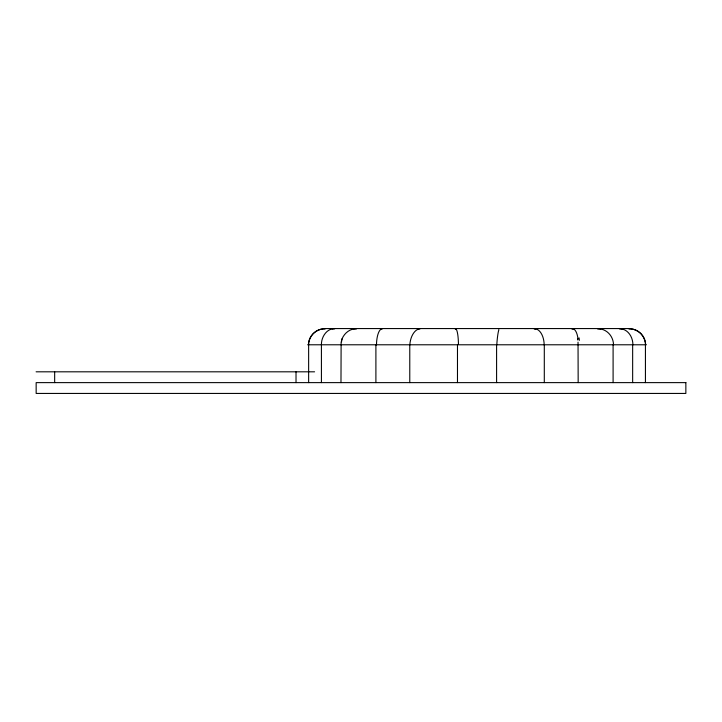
<?xml version="1.0" encoding="UTF-8"?>
<svg xmlns="http://www.w3.org/2000/svg" width="722" height="722" viewBox="0 0 722 722"><rect width="100%" height="100%" fill="white"/><g stroke="black" fill="none" stroke-linecap="round" stroke-linejoin="round"><path stroke-width="1.08" d="M544.298 382.624L544.298 344.782M578.169 382.624L578.033 342.165M341.605 340.062L341.858 339.295M418.011 328.907L420.042 328.564M334.71 328.564C326.461 328.6 321.227 337.201 321.416 344.782L321.425 382.624M325.279 328.564L628.79 328.564M307.68 344.782L646.325 344.782M36.1 371.812L314.584 371.812M619.359 328.564L622.093 328.907M577.762 339.295L577.844 340.062M340.974 382.624L341.127 342.165A13.24 13.195 22.9 0 1 341.19 341.786M645.432 344.782L645.432 382.624M632.653 344.782L632.653 382.624M613.095 344.782L613.095 382.624M496.592 344.782L496.592 382.624M457.477 344.782L457.477 382.624M409.771 344.782L409.771 382.624M375.9 344.782L375.9 382.624M308.637 344.782L308.637 382.624M296.02 371.812L296.02 382.624M54.664 371.812L54.664 382.624M376.487 344.827A16.525 5.812 90 0 1 382.254 328.763M544.171 344.791A16.525 9.648 -90 0 0 534.036 328.781A16.525 9.774 88.5 0 1 535.796 328.988M597.554 328.772A16.525 15.46 90 0 1 613.547 344.764M308.538 344.782A16.525 16.299 90 0 1 325.279 328.772A16.525 16.416 78.8 0 0 308.42 344.773M455.212 328.853A16.525 2.933 90 0 1 458.452 344.538M645.531 344.782A16.525 16.299 -90 0 0 628.799 328.772A16.525 16.416 -78.8 0 1 645.658 344.773M496.79 344.836A16.525 1.787 -86.5 0 1 498.839 329.864M409.834 344.782A16.525 9.747 -85.7 0 1 420.06 328.808M619.377 328.781A16.525 13.312 -87.9 0 1 632.923 344.773M380.954 328.79A16.832 6.742 86.3 0 1 382.317 328.727M353.762 328.934A16.525 15.46 -90 0 1 356.524 328.772M332.273 328.952A16.525 13.312 87.9 0 1 334.701 328.781M342.102 338.744A16.832 15.388 -81.7 0 1 356.478 328.672M341.966 339.34A16.2 14.205 -82.9 0 1 342.174 338.771M341.497 341.84A14.63 14.025 86.9 0 1 341.885 340.152M571.752 328.727A16.832 6.742 -86.3 0 1 577.925 338.456M577.88 338.555A16.2 7.734 -86.1 0 1 577.961 339.141M579.053 337.842A14.63 4.151 89.1 0 1 579.369 340.342M597.59 328.672A16.832 15.388 81.7 0 1 600.695 329.006M571.815 328.763A16.525 5.812 -90 0 1 573.006 329.142M498.523 328.763A16.525 2.68 -90 0 1 498.857 328.871M455.212 328.772A16.525 1.805 88.8 0 1 455.546 329.124M685.9 382.624L36.154 382.624L36.154 393.436L685.855 393.436L685.855 382.624"/></g></svg>
